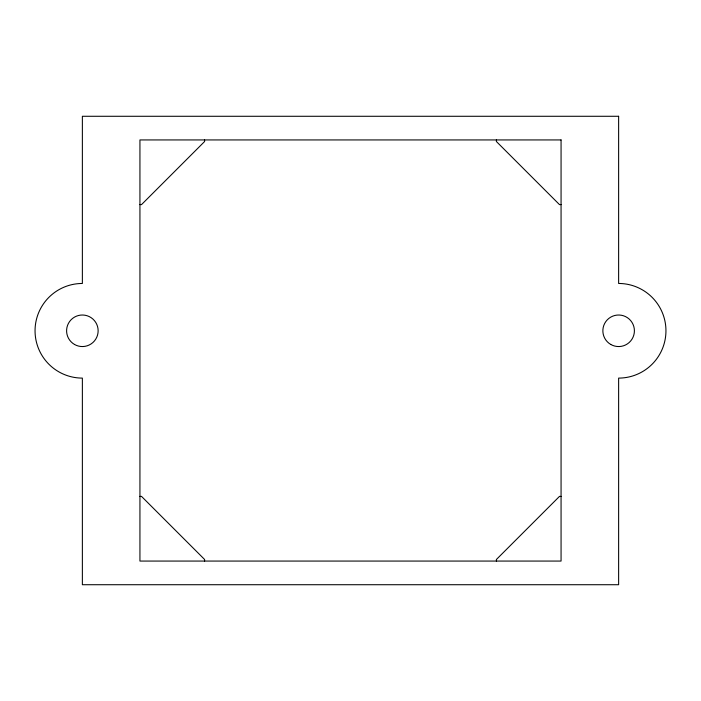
<?xml version="1.0" encoding="UTF-8"?>
<svg xmlns="http://www.w3.org/2000/svg" width="701" height="701" viewBox="0 0 701 701"><rect width="100%" height="100%" fill="white"/><g stroke="black" fill="none" stroke-linecap="round" stroke-linejoin="round"><path stroke-width="1.05" d="M139.937 204.604L141.514 204.604L204.604 141.514L204.604 139.937M561.063 204.604L559.486 204.604L496.396 141.514L496.396 139.937M139.937 496.396L141.514 496.396L204.604 559.486L204.604 561.063M561.063 496.396L559.486 496.396L496.396 559.486L496.396 561.063M618.632 116.278L82.367 116.278L82.367 283.467A47.317 47.317 0 0 0 35.05 330.784A47.317 47.317 0 0 0 82.367 378.102L82.367 584.722L618.632 584.722L618.632 378.102A47.317 47.317 0 0 0 665.95 330.784A47.317 47.317 0 0 0 618.632 283.467L618.632 116.278M561.063 139.937L139.937 139.937L139.937 561.063L561.063 561.063L561.063 139.937M610.746 344.445A15.772 15.772 0 0 0 634.405 330.784A15.772 15.772 0 0 0 610.746 317.124A15.772 15.772 0 0 0 610.746 344.445M74.481 344.445A15.772 15.772 0 0 0 98.14 330.784A15.772 15.772 0 0 0 74.481 317.124A15.772 15.772 0 0 0 74.481 344.445"/></g></svg>
